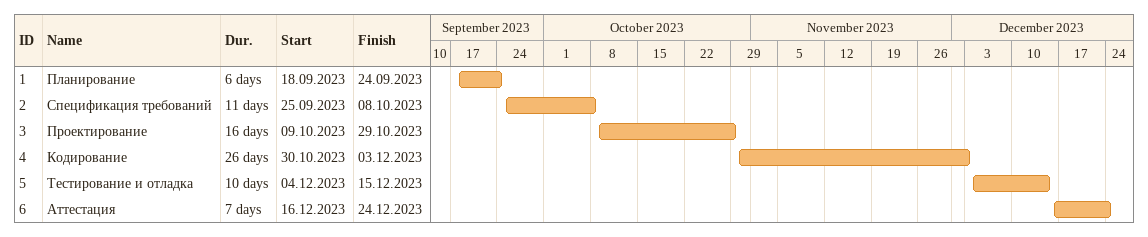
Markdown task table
| ID | Task | Duration | Start | Finish |
|---|---|---|---|---|
| 1 | Планирование | 6d | 2023-09-18 | 2023-09-24 |
| 2 | Спецификация требований | 11d | 2023-09-25 | 2023-10-08 |
| 3 | Проектирование | 16d | 2023-10-09 | 2023-10-29 |
| 4 | Кодирование | 26d | 2023-10-30 | 2023-12-03 |
| 5 | Тестирование и отладка | 10d | 2023-12-04 | 2023-12-15 |
| 6 | Аттестация | 7d | 2023-12-16 | 2023-12-24 |
